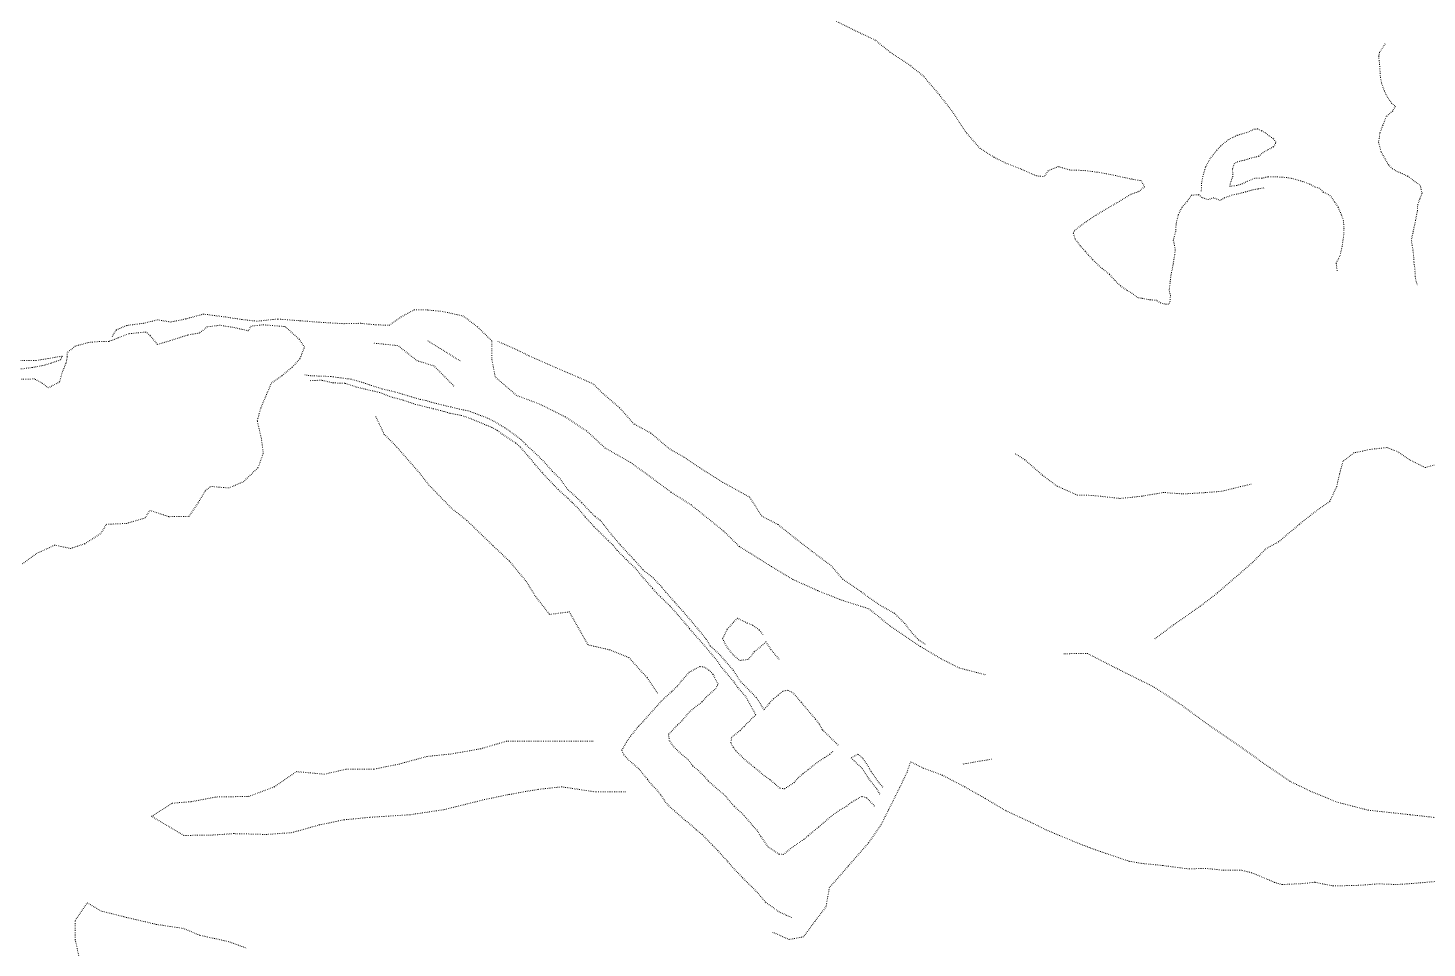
# Model space of a CAD drawing. Extents: x 682410 to 689460, y 7661803 to 7669124.
# Drawn here: x 686228.9 to 686504.9, y 7667679.7 to 7667861.1 of the extents above; entities that cross this region are included whole.
import ezdxf

# ---------------------------------------------------------------- set-up
doc = ezdxf.new("R2010")
doc.units = 0
doc.header["$MEASUREMENT"] = 0
doc.linetypes.add('DOT', pattern=[0.25, 0, -0.25])
doc.layers.add('02 TOE_Line', color=1, linetype='DOT', lineweight=20)

msp = doc.modelspace()

# ---------------------------------------------------------------- linework, layer by layer
at = {"layer": '02 TOE_Line'}
for points in [[(686472.73, 7667829.58, 4278.11), (686471.48, 7667829.39, 4277.86), (686470.19, 7667829.13, 4277.87), (686469.09, 7667828.79, 4278.03), (686467.7, 7667828.44, 4278.17), (686466.33, 7667828.18, 4278.04), (686465.7, 7667827.89, 4278.03), (686464.95, 7667827.65, 4278.01), (686464.1, 7667827.13, 4278.22), (686462.81, 7667827.66, 4277.91), (686461.72, 7667827.29, 4277.85), (686460.49, 7667827.71, 4277.47), (686459.87, 7667828.26, 4277.28), (686458.44, 7667828.15, 4276.93), (686457.56, 7667826.93, 4277.15), (686456.5, 7667825.7, 4276.87), (686455.81, 7667824.26, 4276.79), (686455.4, 7667822.5, 4276.78), (686455.32, 7667821.09, 4276.75), (686454.85, 7667819.3, 4276.68), (686455.22, 7667817.57, 4276.81), (686455.1, 7667816.21, 4276.83), (686454.82, 7667814.61, 4276.79), (686454.67, 7667813.65, 4276.88), (686454.41, 7667812.64, 4276.86), (686454.24, 7667811.13, 4276.89), (686454.04, 7667809.51, 4276.93), (686454.27, 7667808.34, 4276.86), (686454.23, 7667807.23, 4276.88), (686453.99, 7667806.69, 4276.92), (686453.42, 7667806.66, 4276.93), (686452.34, 7667806.9, 4276.93), (686451.5, 7667807.44, 4276.84), (686450.27, 7667807.52, 4276.88), (686448.7, 7667807.82, 4276.78), (686447.89, 7667807.94, 4276.9), (686446.47, 7667808.97, 4276.8), (686445.65, 7667809.44, 4276.79), (686444.43, 7667810.28, 4276.75), (686443.27, 7667811.4, 4276.63), (686442.24, 7667812.59, 4276.57), (686440.82, 7667813.67, 4276.59), (686438.91, 7667815.45, 4276.6), (686438.02, 7667816.44, 4276.53), (686437.45, 7667817.1, 4276.49), (686436.47, 7667818.18, 4276.39), (686435.48, 7667819.53, 4276.43), (686435.11, 7667820.69, 4276.31), (686435.36, 7667821.2, 4276.24), (686437.63, 7667822.93, 4276.24), (686439.64, 7667824.25, 4276.25), (686441.74, 7667825.51, 4276.23), (686444.18, 7667826.93, 4276.18), (686446.48, 7667828.33, 4276.27), (686448.03, 7667828.87, 4276.45), (686449.19, 7667829.81, 4276.38), (686448.5, 7667831.02, 4276.16), (686446.56, 7667831.34, 4275.97), (686444.51, 7667831.78, 4275.82), (686442.42, 7667832.24, 4275.61), (686440.01, 7667832.67, 4275.33), (686437.21, 7667833.03, 4275), (686434.39, 7667833.13, 4274.82), (686432.16, 7667833.8, 4274.4), (686430.15, 7667832.96, 4274.13), (686429.4, 7667831.81, 4274.04), (686427.83, 7667831.97, 4273.99), (686424.7, 7667833.35, 4273.58), (686421.76, 7667834.5, 4273.14), (686419.46, 7667835.65, 4272.94), (686416.74, 7667837.37, 4272.78), (686414.03, 7667840.42, 4272.52), (686411.34, 7667844.53, 4272.16), (686408.71, 7667847.92, 4271.88), (686405.59, 7667851.61, 4271.45), (686402.95, 7667853.73, 4271.14), (686398.95, 7667856.38, 4270.68), (686396.03, 7667858.74, 4270.28), (686392.24, 7667860.52, 4270.14), (686388.21, 7667862.52, 4269.53)], [(686496.66, 7667858.01, 4279.74), (686495.55, 7667856.35, 4279.41), (686495.36, 7667855.47, 4279.08), (686495.55, 7667853.93, 4278.95), (686495.7, 7667851.39, 4278.7), (686495.97, 7667850.12, 4278.81), (686496.49, 7667848.69, 4278.84), (686497.08, 7667847.49, 4278.58), (686497.91, 7667846.3, 4278.71), (686498.66, 7667845.67, 4278.79), (686498.11, 7667844.75, 4278.78), (686496.87, 7667843.67, 4278.7), (686496.16, 7667841.91, 4278.66), (686495.6, 7667840.42, 4278.64), (686495.35, 7667838.52, 4278.66), (686495.87, 7667836.64, 4278.47), (686497.27, 7667834.17, 4278.29), (686498.09, 7667833.38, 4278.26), (686498.97, 7667832.83, 4278.38), (686500.02, 7667832.42, 4278.68), (686501.11, 7667831.89, 4278.75), (686502.5, 7667830.88, 4278.58), (686503.61, 7667830, 4278.62), (686503.91, 7667828.54, 4278.17), (686503.45, 7667827.39, 4278), (686503.07, 7667826.26, 4277.82), (686502.99, 7667825.07, 4277.66), (686502.64, 7667823.18, 4277.47), (686502.16, 7667820.99, 4277.29), (686501.81, 7667819.32, 4277.22), (686502.13, 7667817.32, 4277.13), (686502.25, 7667816.21, 4277.26), (686502.32, 7667814.9, 4277.36), (686502.51, 7667813.53, 4277.4), (686502.56, 7667812.19, 4277.33), (686502.75, 7667811.05, 4277.4), (686503.06, 7667810.41, 4277.3)], [(686487.19, 7667813.27, 4277.26), (686486.97, 7667814.75, 4277.54), (686487.75, 7667816.25, 4277.52), (686488.15, 7667818.06, 4277.54), (686488.44, 7667820.07, 4277.64), (686488.52, 7667821.62, 4277.61), (686488.4, 7667823.13, 4277.72), (686487.99, 7667824.37, 4277.75), (686487.34, 7667825.81, 4277.89), (686486.64, 7667826.85, 4278.07), (686486.06, 7667827.77, 4278.16), (686485.51, 7667828.25, 4278.48), (686484.44, 7667828.78, 4278.89), (686483.65, 7667829.54, 4279.28), (686482.77, 7667829.78, 4279.2), (686481.78, 7667830.33, 4279.24), (686480.31, 7667830.87, 4279.03), (686478.26, 7667831.47, 4278.3), (686476.86, 7667831.67, 4277.86), (686475.08, 7667831.77, 4277.32), (686473.52, 7667831.76, 4276.73), (686473.1, 7667831.68, 4276.68), (686472.29, 7667831.5, 4276.51), (686470.87, 7667831.48, 4276.5), (686469.46, 7667830.89, 4276.89), (686468.49, 7667830.42, 4277.24), (686467.36, 7667830.08, 4277.55), (686465.99, 7667829.89, 4278.11), (686466.09, 7667830.47, 4278.11), (686466.57, 7667831.83, 4277.72), (686466.55, 7667833.33, 4277.77), (686466.84, 7667834.34, 4277.84), (686467.5, 7667834.74, 4277.66), (686468.84, 7667835.05, 4277.23), (686470.53, 7667835.58, 4276.64), (686471.73, 7667835.84, 4276.68), (686472.48, 7667836.52, 4277), (686473.55, 7667837.15, 4277.47), (686474.63, 7667837.7, 4277.81), (686475.03, 7667838.38, 4278.04), (686475.08, 7667838.62, 4278.06), (686474.56, 7667839.32, 4278), (686473.74, 7667839.84, 4277.95), (686473.01, 7667840.45, 4277.74), (686472.25, 7667840.86, 4277.66), (686471.52, 7667841.21, 4277.47), (686470.84, 7667841.19, 4277.36), (686469.63, 7667840.6, 4277.38), (686467.47, 7667839.97, 4277.4), (686465.64, 7667839.06, 4277.26), (686464.23, 7667837.86, 4277.07), (686463.43, 7667837.02, 4276.97), (686462.11, 7667835.4, 4276.95), (686461.17, 7667833.62, 4276.96), (686460.68, 7667831.88, 4277.06), (686460.43, 7667830.47, 4277), (686460.36, 7667828.8, 4277.12)], [(686417.76, 7667733.6, 4226.19), (686412.6, 7667734.95, 4225.21), (686408.98, 7667736.78, 4224.16), (686404.92, 7667739.2, 4223.12), (686398.91, 7667743.26, 4221.85), (686394.84, 7667746.59, 4221.55), (686389.04, 7667748.44, 4221.06), (686384.7, 7667750.19, 4220.46), (686379.82, 7667752.38, 4219.29), (686375.56, 7667754.95, 4218.42), (686369.22, 7667758.91, 4217.52), (686366.07, 7667761.99, 4217.26), (686359.72, 7667767.09, 4216.57), (686355.71, 7667769.63, 4215.99), (686351, 7667773.14, 4216.15), (686347.7, 7667775.5, 4216.15), (686342.77, 7667778.3, 4215.31), (686339.1, 7667781.67, 4214.69), (686334.88, 7667784.45, 4214.41), (686329.89, 7667786.95, 4214), (686325.26, 7667788.69, 4213.9), (686321.06, 7667792.33, 4214.26), (686320.44, 7667795.8, 4214.66), (686320.39, 7667799.44, 4215.35), (686317.55, 7667802.22, 4216.07), (686314.78, 7667804.32, 4216.09), (686310.7, 7667805.23, 4216), (686307.7, 7667805.53, 4216.11), (686305.06, 7667805.54, 4215.56), (686302.54, 7667804.17, 4214.85), (686300.19, 7667802.51, 4214.15), (686297.45, 7667802.6, 4214.12), (686294.52, 7667802.9, 4213.98), (686291.08, 7667802.82, 4213.67), (686286.54, 7667803.1, 4213.84), (686282.59, 7667803.4, 4213.9), (686278.16, 7667803.74, 4214.31), (686274, 7667803.31, 4214.56), (686270.99, 7667803.67, 4214.3), (686267.82, 7667804.14, 4214.44), (686263.52, 7667804.71, 4215.09), (686259.98, 7667803.75, 4215.12), (686257.01, 7667803.15, 4215.21), (686254.54, 7667803.59, 4215.65), (686251.64, 7667802.89, 4215.81), (686248.34, 7667802.47, 4215.85), (686246.28, 7667801.56, 4215.52), (686245.39, 7667800.11, 4215.11)], [(686227.81, 7667755.47, 4212.24), (686230.55, 7667757.49, 4212.29), (686234.16, 7667759.15, 4212.37), (686237.3, 7667758.51, 4212.09), (686240.11, 7667759.42, 4212.21), (686243.32, 7667761.5, 4212.16), (686244.35, 7667763.26, 4212.37), (686248.34, 7667763.44, 4212.41), (686252, 7667764.51, 4212.5), (686252.92, 7667766.01, 4212.62), (686256.72, 7667764.77, 4212.68), (686260.63, 7667764.8, 4212.52), (686262.54, 7667767.62, 4212.67), (686263.9, 7667769.93, 4212.59), (686264.97, 7667770.73, 4212.87), (686268.51, 7667770.43, 4212.66), (686271.39, 7667771.65, 4212.75), (686274.31, 7667774.46, 4212.54), (686275.31, 7667777.29, 4212.64), (686274.97, 7667780.07, 4212.98), (686274.12, 7667783.73, 4212.62), (686274.85, 7667786.23, 4212.68), (686276.9, 7667791.09, 4212.73), (686279.02, 7667792.59, 4213.22), (686281.05, 7667794.26, 4213.14), (686282.57, 7667795.97, 4213.13), (686283.44, 7667798.18, 4213.09), (686282.42, 7667799.76, 4213.41), (686279.63, 7667802.25, 4213.93), (686275.31, 7667802.6, 4214.26), (686272.92, 7667802.36, 4214.03), (686272.37, 7667801.43, 4213.99), (686269.58, 7667802.05, 4214.2), (686266.76, 7667802.51, 4214.5), (686264.28, 7667802.2, 4214.66), (686262.71, 7667800.98, 4214.81), (686260.43, 7667800.59, 4214.92), (686256.89, 7667799.46, 4215.03), (686254.41, 7667798.74, 4215.14), (686253.01, 7667800.49, 4215.29), (686252.15, 7667801.17, 4215.45), (686248.74, 7667800.83, 4215.55), (686246.67, 7667800.02, 4215.13), (686244.82, 7667799.3, 4215), (686242.73, 7667799.28, 4215.27), (686240.95, 7667799.13, 4215.42), (686238.21, 7667798.4, 4215.85), (686236.62, 7667797.09, 4215.25), (686236.62, 7667796.23, 4214.66), (686236.4, 7667795.01, 4213.95), (686235.62, 7667793.1, 4213.2), (686235.14, 7667791.34, 4213.02), (686232.92, 7667790.18, 4213.18), (686231.65, 7667791.13, 4213.47), (686230.17, 7667791.93, 4214.06), (686227.62, 7667791.85, 4215.04)], [(686312.94, 7667790.5, 4211.43), (686309, 7667794.5, 4211.58), (686305.69, 7667795.5, 4211.72), (686301.88, 7667798.5, 4211.99), (686297, 7667799, 4211.85)], [(686314.13, 7667795.5, 4212.93), (686307.69, 7667799.5, 4211.6)], [(686405.87, 7667739.66, 4223.63), (686404.59, 7667740.45, 4223.31), (686402.98, 7667742.26, 4223.25), (686401.88, 7667743.69, 4223.3), (686399.83, 7667745.73, 4223.08), (686396.78, 7667747.43, 4222.54), (686393.2, 7667750, 4222.12), (686389.64, 7667752.43, 4221.66), (686387.35, 7667755.11, 4221.52), (686383.5, 7667757.99, 4221.05), (686380.24, 7667760.52, 4220.87), (686376.84, 7667763.23, 4220.56), (686373.65, 7667764.89, 4220.13), (686371.28, 7667768.61, 4220.18), (686365.99, 7667771.54, 4219.24), (686361.41, 7667774.41, 4218.52), (686358.3, 7667776.53, 4218.13), (686355.57, 7667778.05, 4217.96), (686351.75, 7667781.26, 4217.72), (686348.49, 7667783.03, 4217.19), (686345.61, 7667786.24, 4217.45), (686342.35, 7667789.02, 4217.14), (686340.41, 7667790.95, 4217.51), (686337.31, 7667792.32, 4217.06), (686333.04, 7667794.15, 4216.46), (686327.72, 7667796.49, 4215.77), (686325.2, 7667797.74, 4215.65), (686321.57, 7667799.34, 4215.47)], [(686226.78, 7667795.55, 4217.26), (686230.56, 7667795.56, 4216.02), (686235.73, 7667796.43, 4215.15), (686235.25, 7667795.66, 4214.99), (686233.36, 7667795.02, 4215.27), (686232.23, 7667794.67, 4215.2), (686229.7, 7667794.18, 4216.12), (686227.28, 7667793.86, 4216.54)], [(686388.75, 7667719.71, 4210.88), (686385.58, 7667722.8, 4210.93), (686385, 7667723.92, 4210.98), (686384.26, 7667724.85, 4210.95), (686381.42, 7667728.18, 4210.89), (686379.88, 7667730.02, 4210.85), (686378.76, 7667730.55, 4210.96), (686377.79, 7667730.35, 4210.93), (686376.89, 7667729.57, 4210.94), (686375.96, 7667728.83, 4211.1), (686375.13, 7667727.96, 4211.11), (686374.14, 7667726.69, 4211.12), (686372.55, 7667729.14, 4212.39), (686369.42, 7667732.35, 4212.52), (686368.02, 7667734.48, 4212.45), (686366.26, 7667736.54, 4212.3), (686365.41, 7667737.56, 4212.35), (686363.48, 7667739.3, 4212.24), (686362.65, 7667740.7, 4212.29), (686360.9, 7667742.81, 4212.23), (686358.13, 7667746.07, 4211.91), (686357.22, 7667747.03, 4211.93), (686356.43, 7667747.97, 4211.99), (686354.75, 7667749.89, 4211.79), (686353.96, 7667750.85, 4211.84), (686352.26, 7667752.68, 4211.79), (686350.19, 7667754.33, 4211.65), (686348.43, 7667756.35, 4211.61), (686347.48, 7667757.33, 4211.66), (686345.73, 7667759.24, 4211.64), (686343.93, 7667761.31, 4211.58), (686342.5, 7667763.19, 4211.53), (686341.75, 7667764.08, 4211.43), (686340.82, 7667764.78, 4211.45), (686339.93, 7667765.62, 4211.44), (686338.1, 7667767.57, 4211.34), (686337.15, 7667768.52, 4211.36), (686335.37, 7667770.13, 4211.36), (686333.93, 7667772.19, 4211.3), (686332.4, 7667773.7, 4211.26), (686330.79, 7667775.52, 4211.22), (686329.02, 7667777.25, 4211.26), (686327.04, 7667779.06, 4211.21), (686326.14, 7667780, 4211.27), (686323.96, 7667781.63, 4211.43), (686322.96, 7667782.29, 4211.44), (686320.62, 7667783.7, 4211.43), (686319.5, 7667784.24, 4211.45), (686318.21, 7667784.71, 4211.37), (686315.92, 7667785.59, 4211.4), (686314.77, 7667785.81, 4211.5), (686312.27, 7667786.4, 4211.45), (686308.49, 7667787.32, 4211.3), (686307.42, 7667787.67, 4211.31), (686306.28, 7667787.9, 4211.36), (686303.84, 7667788.62, 4211.27), (686301.3, 7667789.38, 4211.18), (686298.73, 7667789.97, 4211.04), (686296.18, 7667790.78, 4211.01), (686295.07, 7667791.18, 4211.14), (686292.61, 7667791.88, 4211.04), (686289.93, 7667792.22, 4211.03), (686288.63, 7667792.41, 4211.09), (686284.64, 7667792.56, 4210.98), (686283.46, 7667792.73, 4211.1)], [(686387.69, 7667718.47, 4210.98), (686387.07, 7667717.96, 4210.96), (686386.06, 7667717.27, 4211), (686384.86, 7667716.52, 4211.07), (686382.73, 7667714.83, 4211.17), (686381.78, 7667714.07, 4211.11), (686380.79, 7667713.21, 4211.11), (686380.05, 7667712.34, 4211.14), (686378.13, 7667711.11, 4211.25), (686377.16, 7667711.26, 4211.14), (686376.21, 7667712.17, 4211.23), (686375.25, 7667712.95, 4211.23), (686374.15, 7667713.7, 4211.25), (686373.14, 7667714.58, 4211.28), (686372.22, 7667715.31, 4211.23), (686371.2, 7667716.14, 4211.24), (686370.14, 7667717.03, 4211.34), (686368.54, 7667718.61, 4211.38), (686368, 7667719.32, 4211.43), (686367.54, 7667720.2, 4211.48), (686367.7, 7667721.25, 4211.42), (686369.38, 7667722.6, 4211.33), (686370.17, 7667723.41, 4211.3), (686372.47, 7667725.73, 4211.1), (686370.9, 7667728.55, 4212.72), (686370.58, 7667729.17, 4212.64), (686368.95, 7667731.08, 4212.75), (686368.22, 7667732.11, 4212.65), (686367.32, 7667733.18, 4212.64), (686366.46, 7667734.22, 4212.55), (686365.55, 7667735.29, 4212.43), (686364.78, 7667736.47, 4212.42), (686362.27, 7667739.44, 4212.2), (686359.4, 7667742.69, 4212.2), (686358.57, 7667743.68, 4212.16), (686357.06, 7667745.48, 4212.17), (686355.5, 7667747.19, 4212.08), (686353.68, 7667748.98, 4211.98), (686352.86, 7667749.76, 4211.92), (686352.09, 7667750.68, 4211.85), (686350.28, 7667752.71, 4211.83), (686348.73, 7667754.59, 4211.83), (686346.91, 7667756.33, 4211.77), (686345.08, 7667758.17, 4211.75), (686344.27, 7667759.21, 4211.73), (686343.34, 7667760.06, 4211.67), (686341.42, 7667761.98, 4211.68), (686340.56, 7667762.81, 4211.56), (686338.84, 7667764.71, 4211.57), (686337.3, 7667766.56, 4211.43), (686335.39, 7667768.4, 4211.51), (686333.48, 7667770.13, 4211.36), (686332.59, 7667771.04, 4211.41), (686330.31, 7667773.49, 4211.39), (686328.86, 7667775.14, 4211.34), (686327.54, 7667776.78, 4211.28), (686325.98, 7667778.54, 4211.34), (686325.11, 7667779.3, 4211.34), (686323.36, 7667780.47, 4211.48), (686322.45, 7667781.06, 4211.56), (686321.44, 7667781.8, 4211.51), (686320.44, 7667782.36, 4211.54), (686319.34, 7667782.8, 4211.51), (686316.16, 7667784.14, 4211.49), (686314.35, 7667784.75, 4211.45), (686312.04, 7667785.18, 4211.48), (686311, 7667785.51, 4211.39), (686308.85, 7667786.05, 4211.35), (686306.45, 7667786.64, 4211.37), (686305.33, 7667786.92, 4211.23), (686302.89, 7667787.75, 4211.17), (686300.57, 7667788.37, 4211.2), (686298.27, 7667789.26, 4211.12), (686295.87, 7667789.8, 4211.12), (686293.59, 7667790.37, 4211.13), (686291.38, 7667791.1, 4211.1), (686289.09, 7667791.14, 4211.11), (686286.79, 7667791.69, 4211.12), (686284.52, 7667791.58, 4211.15)], [(686297.5, 7667784.5, 4212.66), (686299.19, 7667781, 4212.44), (686301.69, 7667778.5, 4212.54), (686306.06, 7667773.5, 4212.54), (686308, 7667771, 4212.39), (686312.37, 7667766.5, 4212.54), (686315.5, 7667764, 4212.71), (686320.69, 7667759, 4212.57), (686323.88, 7667756, 4212.41), (686327.19, 7667752, 4212.41), (686329.06, 7667749, 4212.4), (686331.81, 7667745.5, 4212.47), (686335.69, 7667746, 4212.57), (686339.38, 7667739.5, 4212.61), (686343.69, 7667738.5, 4212.49), (686347.44, 7667737, 4212.67), (686351.06, 7667733, 4212.79), (686353.06, 7667730, 4212.81)], [(686470.23, 7667771.2, 4252.13), (686468.13, 7667770.7, 4252.16), (686464.45, 7667769.78, 4251.97), (686461.12, 7667769.51, 4251.93), (686456.85, 7667769.25, 4251.89), (686452.89, 7667769.54, 4252.21), (686448.6, 7667768.8, 4252.28), (686444.35, 7667768.36, 4251.74), (686438.82, 7667768.97, 4250.86), (686435.92, 7667769.02, 4250.53), (686431.91, 7667770.8, 4250.73), (686429.03, 7667772.94, 4250.98), (686425.53, 7667775.99, 4251.06), (686423.59, 7667777.24, 4250.86)], [(686510.53, 7667777.33, 4257.24), (686508.38, 7667777.06, 4256.21), (686507.01, 7667775.15, 4254.08), (686504.54, 7667774.45, 4253.83), (686501.44, 7667775.99, 4254.17), (686499.23, 7667777.53, 4254.54), (686497.01, 7667778.4, 4254.47), (686493.57, 7667778.02, 4254.07), (686490.44, 7667777.33, 4252.72), (686488.32, 7667775.67, 4252.08), (686487.64, 7667773.19, 4251.16), (686487.09, 7667770.75, 4250.01), (686485.7, 7667767.75, 4248.76), (686482.82, 7667765.75, 4247.84), (686479.67, 7667763.24, 4246.41), (686475.59, 7667759.79, 4245.4), (686473.12, 7667758.46, 4244.33), (686470.47, 7667755.74, 4243.28), (686467.61, 7667753.26, 4242.16), (686463.56, 7667749.75, 4240.75), (686460.16, 7667747.11, 4239.38), (686454.91, 7667743.46, 4237.14), (686451.19, 7667740.68, 4235.94)], [(686373.9, 7667741.52, 4213.76), (686373.14, 7667742.45, 4214), (686371.89, 7667743.36, 4213.91), (686370.8, 7667743.79, 4213.78), (686368.86, 7667744.75, 4213.2), (686368.09, 7667743.97, 4213.25), (686366.8, 7667742.51, 4213.41), (686365.94, 7667740.72, 4213.54), (686366.56, 7667739.43, 4213.63), (686367.13, 7667738.58, 4213.78), (686367.99, 7667737.54, 4213.82), (686369.34, 7667736.4, 4214.03), (686371.05, 7667736.66, 4213.8), (686372.23, 7667738.21, 4213.61), (686373.08, 7667738.82, 4213.83), (686374.45, 7667740.08, 4213.69), (686375.47, 7667738.56, 4213.79), (686377.06, 7667736.69, 4213.6)], [(686433.26, 7667737.74, 4233.1), (686437.88, 7667737.81, 4233), (686443.83, 7667734.77, 4232.65), (686451.1, 7667731.15, 4232.36), (686456.35, 7667727.72, 4232.12), (686462.07, 7667723.5, 4231.83), (686468.64, 7667719.02, 4231.8), (686473.98, 7667715.22, 4231.57), (686477.85, 7667712.6, 4231.55), (686481.91, 7667710.65, 4231.13), (686487.09, 7667708.5, 4231.06), (686493.35, 7667706.9, 4230.57), (686501.59, 7667706, 4230.29), (686509.64, 7667705.1, 4230.65)], [(686395.93, 7667707.72, 4215.74), (686394.29, 7667709.39, 4215.39), (686393.34, 7667709.61, 4215.24), (686391.33, 7667708.44, 4215.22), (686390.28, 7667707.6, 4215.21), (686389.04, 7667706.93, 4215.19), (686387.85, 7667706.11, 4215.12), (686385.79, 7667704.35, 4215.13), (686384.84, 7667703.55, 4215.15), (686382.79, 7667701.86, 4215.32), (686381.96, 7667701.15, 4215.39), (686379.91, 7667699.75, 4215.25), (686377.91, 7667698.18, 4215.32), (686377.04, 7667698.23, 4215.34), (686374.93, 7667699.64, 4215.13), (686373.41, 7667701.81, 4214.9), (686372.73, 7667702.93, 4214.79), (686371.86, 7667703.88, 4214.79), (686370.16, 7667705.88, 4214.69), (686368.19, 7667707.69, 4214.65), (686366.41, 7667709.8, 4214.57), (686363.09, 7667712.67, 4214.67), (686362.22, 7667713.66, 4214.6), (686361.25, 7667714.65, 4214.55), (686360.04, 7667715.62, 4214.51), (686359.24, 7667716.74, 4214.47), (686357.13, 7667718.58, 4214.51), (686356.17, 7667719.55, 4214.48), (686355.42, 7667720.63, 4214.52), (686355.27, 7667721.86, 4214.49), (686357.04, 7667723.71, 4214.36), (686358.02, 7667724.62, 4214.33), (686358.86, 7667725.7, 4214.26), (686359.83, 7667726.68, 4214.24), (686361.87, 7667728.26, 4214.05), (686362.76, 7667729.25, 4214.06), (686364.58, 7667730.88, 4213.97), (686365.03, 7667731.73, 4213.93), (686364.03, 7667733.74, 4213.99), (686363.22, 7667734.53, 4213.93), (686362.35, 7667735.08, 4213.96), (686361.42, 7667735.22, 4213.83), (686359.36, 7667734.11, 4213.77), (686357.77, 7667732.32, 4213.71), (686356.96, 7667731.32, 4213.7), (686355.86, 7667730.25, 4213.62), (686353.84, 7667728.41, 4213.56), (686352.94, 7667727.39, 4213.58), (686350.2, 7667724.31, 4213.71), (686349.36, 7667723.47, 4213.63), (686347.79, 7667721.51, 4213.77), (686346.96, 7667720.32, 4213.86), (686346.03, 7667718.66, 4214.06), (686346.47, 7667717.82, 4214.13), (686347.4, 7667716.76, 4214.13), (686349.48, 7667714.98, 4214.03), (686351.1, 7667712.98, 4213.99), (686351.94, 7667711.92, 4214.05), (686352.95, 7667710.91, 4214.09), (686353.76, 7667709.89, 4214.06), (686354.47, 7667708.77, 4214.14), (686355.35, 7667707.75, 4214.14), (686356.42, 7667706.76, 4214.22), (686358.58, 7667704.87, 4214.29), (686359.65, 7667704.04, 4214.35), (686360.74, 7667703.03, 4214.41), (686361.91, 7667702.09, 4214.5), (686363.94, 7667700, 4214.64), (686364.96, 7667698.96, 4214.72), (686366.98, 7667696.75, 4214.79), (686367.88, 7667695.67, 4214.88), (686369.85, 7667693.59, 4215.05), (686370.81, 7667692.63, 4215.12), (686371.79, 7667691.71, 4215.23), (686372.74, 7667690.72, 4215.33), (686374.47, 7667688.69, 4215.57), (686377.04, 7667686.88, 4216.02), (686378.5, 7667686.2, 4216.2), (686379.51, 7667685.75, 4216.33)], [(686346.75, 7667710.5, 4213.14), (686340.88, 7667710.5, 4213.07), (686334.19, 7667711.5, 4213.01), (686329.5, 7667711, 4213), (686323.81, 7667710, 4212.52), (686319, 7667709, 4212.51), (686310.94, 7667707, 4212.57), (686304.25, 7667706, 4212.35), (686296.31, 7667705.5, 4212.2), (686291.25, 7667705, 4212.13), (686286.37, 7667704, 4212.17), (686280.96, 7667702.47, 4212.15), (686275.91, 7667702.12, 4212.06), (686269.47, 7667702.28, 4212.05), (686264.85, 7667701.97, 4211.92), (686259.62, 7667701.93, 4211.82), (686253.3, 7667705.69, 4211.74), (686257.36, 7667708.28, 4211.79), (686261.11, 7667708.57, 4211.88), (686265.93, 7667709.5, 4211.92), (686272.47, 7667709.61, 4212.01), (686277.5, 7667711.5, 4211.69), (686281.81, 7667714.5, 4212.14), (686287.38, 7667714, 4212.2), (686291.75, 7667715, 4212.21), (686297.25, 7667715, 4212.23), (686302.12, 7667716, 4212.23), (686307.62, 7667717.5, 4212.24), (686312.5, 7667718, 4212.32), (686318.19, 7667719, 4212.42), (686323.31, 7667720.5, 4212.46), (686329.5, 7667720.5, 4212.4), (686334.69, 7667720.5, 4212.6), (686340.38, 7667720.5, 4212.66)], [(686507.51, 7667692.93, 4220.32), (686502.92, 7667692.52, 4220.27), (686499.03, 7667692.24, 4220.23), (686495.27, 7667692.38, 4220.21), (686491.79, 7667692.1, 4220.16), (686486.37, 7667691.96, 4220.12), (686482.76, 7667692.7, 4220.08), (686480.27, 7667692.42, 4220.32), (686476.26, 7667692.23, 4220.26), (686474.84, 7667692.67, 4220.4), (686470.28, 7667694.58, 4220.4), (686468.29, 7667695.06, 4220.49), (686464.73, 7667695.05, 4220.47), (686461.24, 7667695.43, 4220.59), (686457.78, 7667695.33, 4220.61), (686452.77, 7667695.99, 4220.8), (686448.32, 7667696.44, 4220.75), (686446.11, 7667696.84, 4221.05), (686441.53, 7667698.39, 4221.08), (686438.29, 7667699.52, 4221.07), (686435.34, 7667700.69, 4221.36), (686429.86, 7667702.96, 4221.19), (686427.04, 7667704.37, 4221.4), (686421.74, 7667706.83, 4221.53), (686417.73, 7667709.23, 4221.67), (686413.7, 7667711.48, 4221.69), (686409.26, 7667713.82, 4221.66), (686405.49, 7667715.21, 4221.59), (686403, 7667716.45, 4221.64), (686402.32, 7667714.39, 4221.16), (686400.89, 7667711.41, 4220.9), (686398.67, 7667706.95, 4220.07), (686397.2, 7667704.06, 4220.02), (686394.73, 7667700.49, 4219.61), (686390.73, 7667695.88, 4219.04), (686386.99, 7667691.66, 4218.4), (686386.36, 7667687.91, 4217.76), (686384.16, 7667685, 4217.21), (686381.89, 7667681.92, 4216.91), (686379.08, 7667681.4, 4216.3), (686375.84, 7667682.82, 4215.86)], [(686397.54, 7667711.42, 4214.44), (686396.7, 7667712.42, 4214.4), (686395.22, 7667714.5, 4214.18), (686394.69, 7667715.48, 4214.22), (686393.57, 7667717.13, 4214.05), (686392.62, 7667717.95, 4213.94), (686391.28, 7667717.2, 4213.75), (686393.52, 7667715.1, 4214.05), (686394.77, 7667713.09, 4214.18), (686396.4, 7667711.05, 4214.4), (686397.02, 7667709.88, 4214.53)], [(686413.38, 7667716, 4225.22), (686419.19, 7667717, 4224.77)], [(686239.06, 7667677.54, 4210.08), (686238.23, 7667681.37, 4210.57), (686238.23, 7667685.16, 4210.75), (686240.59, 7667688.64, 4210.45), (686243.29, 7667687.04, 4212), (686247.95, 7667685.85, 4212.06), (686254.27, 7667684.37, 4212.13), (686259.45, 7667683.61, 4212.14), (686262.91, 7667682.2, 4212.1), (686268.42, 7667681.01, 4212.08), (686272.04, 7667679.69, 4212.07)]]:
    msp.add_polyline3d(points, dxfattribs=at)

doc.saveas('drawing.dxf')
